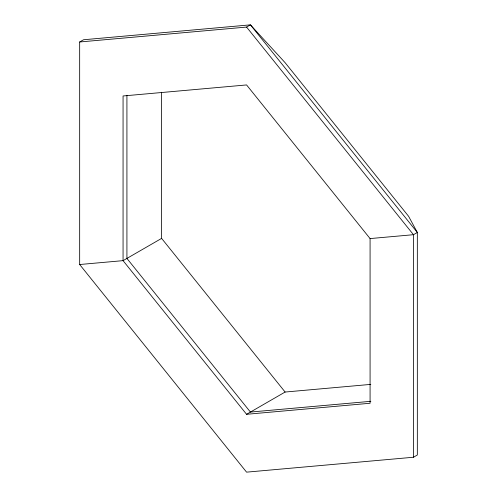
<?xml version="1.0" encoding="UTF-8"?>
<svg xmlns="http://www.w3.org/2000/svg" width="497" height="497" viewBox="0 0 497 497"><rect width="100%" height="100%" fill="white"/><g stroke="black" fill="none" stroke-linecap="round" stroke-linejoin="round"><path stroke-width="0.75" d="M79.669 41.984L83.527 39.76L250.426 24.85L285.116 62.684L408.627 216.325L417.331 232.478L417.331 455.016L413.473 457.24L246.574 472.15L79.669 264.522L79.669 41.984L246.574 27.074L250.426 24.85L417.331 232.478L413.473 234.702L370.079 238.579L246.574 84.937L123.063 95.964L123.063 260.645L246.574 414.293L370.079 403.26L370.079 238.579M161.612 92.268L161.612 238.392L123.063 260.645L79.669 264.522M246.574 414.293L285.116 392.04L370.799 384.386M370.849 401.309L250.426 412.063L126.921 258.421L126.921 95.287M246.574 27.074L413.473 234.702L413.473 457.24M161.612 238.392L285.116 392.04"/></g></svg>
